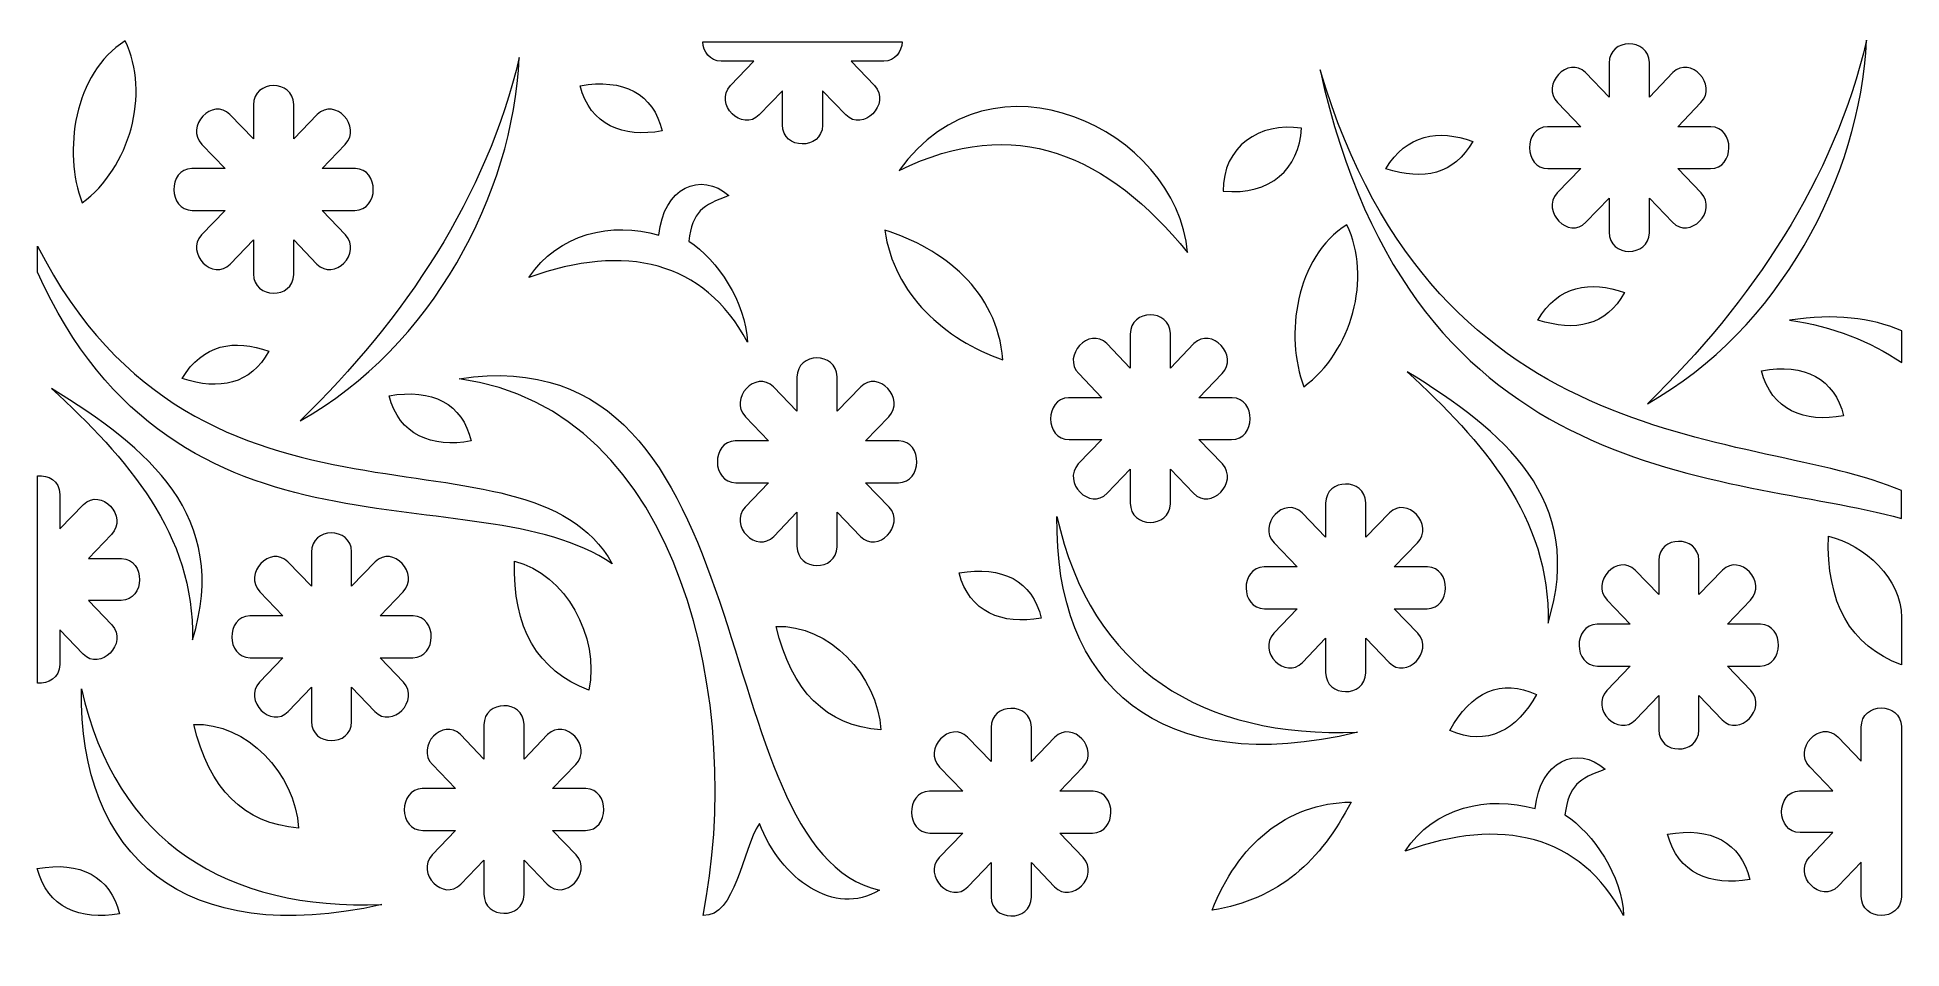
# Model space of a CAD drawing. Header units: centimetres. Extents: x -28.3 to 28.3, y -14.3 to 13.4.
import ezdxf

# ---------------------------------------------------------------- set-up
doc = ezdxf.new("R2010")
doc.units = ezdxf.units.CM
doc.header["$MEASUREMENT"] = 0
doc.layers.add('layer 1', color=7, linetype='Continuous')

msp = doc.modelspace()

# ---------------------------------------------------------------- linework, layer by layer
at = {"layer": 'layer 1', "color": 230, "lineweight": 9}
for points, knots in [([(-25.63672, 13.27963), (-24.86085, 11.66662), (-25.49954, 9.41946), (-26.94156, 8.3611), (-26.94156, 8.3611), (-27.5295, 9.90284), (-27.19649, 12.30099), (-25.63672, 13.27963)], [0, 0, 0, 0, 0.33333333, 0.33333333, 0.33333333, 0.33333333, 1, 1, 1, 1]), ([(-8.0984, 13.25038), (-8.0793, 12.95026), (-7.89199, 12.66522), (-7.53895, 12.66522), (-7.53895, 12.66522), (-7.53895, 12.66522), (-6.54516, 12.66522), (-6.54516, 12.66522), (-6.54516, 12.66522), (-6.54516, 12.66522), (-7.25836, 11.92293), (-7.25836, 11.92293), (-7.25836, 11.92293), (-7.76536, 11.36584), (-6.90734, 10.4911), (-6.38453, 11.03524), (-6.38453, 11.03524), (-6.38453, 11.03524), (-5.68182, 11.76663), (-5.68182, 11.76663), (-5.68182, 11.76663), (-5.68182, 11.76663), (-5.68182, 10.73228), (-5.68182, 10.73228), (-5.68182, 10.73228), (-5.68182, 9.96277), (-4.48084, 9.94978), (-4.46088, 10.71685), (-4.46088, 10.71685), (-4.46088, 10.71685), (-4.46088, 11.76665), (-4.46088, 11.76665), (-4.46088, 11.76665), (-4.46088, 11.76665), (-3.75817, 11.03524), (-3.75817, 11.03524), (-3.75817, 11.03524), (-3.23536, 10.4911), (-2.37732, 11.36583), (-2.88433, 11.92291), (-2.88433, 11.92291), (-2.88433, 11.92291), (-3.59752, 12.66522), (-3.59752, 12.66522), (-3.59752, 12.66522), (-3.59752, 12.66522), (-2.60375, 12.66522), (-2.60375, 12.66522), (-2.60375, 12.66522), (-2.25071, 12.66522), (-2.06339, 12.95026), (-2.0443, 13.25038), (-2.0443, 13.25038), (-2.0443, 13.25038), (-2.0443, 13.25038), (-8.0984, 13.25038)], [0, 0, 0, 0, 0.06666667, 0.06666667, 0.06666667, 0.06666667, 0.13333333, 0.13333333, 0.13333333, 0.13333333, 0.2, 0.2, 0.2, 0.2, 0.26666667, 0.26666667, 0.26666667, 0.26666667, 0.33333333, 0.33333333, 0.33333333, 0.33333333, 0.4, 0.4, 0.4, 0.4, 0.46666667, 0.46666667, 0.46666667, 0.46666667, 0.53333333, 0.53333333, 0.53333333, 0.53333333, 0.6, 0.6, 0.6, 0.6, 0.66666667, 0.66666667, 0.66666667, 0.66666667, 0.73333333, 0.73333333, 0.73333333, 0.73333333, 0.8, 0.8, 0.8, 0.8, 0.86666667, 0.86666667, 0.86666667, 0.86666667, 1, 1, 1, 1]), ([(-2.14031, 9.34012), (0.6626, 13.28276), (6.2942, 10.59283), (6.62011, 6.85017), (6.62011, 6.85017), (4.21135, 9.80924), (1.397, 11.07972), (-2.14031, 9.34012)], [0, 0, 0, 0, 0.33333333, 0.33333333, 0.33333333, 0.33333333, 1, 1, 1, 1]), ([(18.55678, 9.40218), (18.55678, 9.40218), (17.56299, 9.40218), (17.56299, 9.40218), (17.56299, 9.40218), (16.82365, 9.40218), (16.81119, 10.6522), (17.54817, 10.67297), (17.54817, 10.67297), (17.54817, 10.67297), (18.55677, 10.67297), (18.55677, 10.67297), (18.55677, 10.67297), (18.55677, 10.67297), (17.85407, 11.40436), (17.85407, 11.40436), (17.85407, 11.40436), (17.33127, 11.9485), (18.1717, 12.84156), (18.70693, 12.31386), (18.70693, 12.31386), (18.70693, 12.31386), (19.42012, 11.57156), (19.42012, 11.57156), (19.42012, 11.57156), (19.42012, 11.57156), (19.42012, 12.6059), (19.42012, 12.6059), (19.42012, 12.6059), (19.42012, 13.37542), (20.62111, 13.38839), (20.64107, 12.62133), (20.64107, 12.62133), (20.64107, 12.62133), (20.64107, 11.57154), (20.64107, 11.57154), (20.64107, 11.57154), (20.64107, 11.57154), (21.35426, 12.31386), (21.35426, 12.31386), (21.35426, 12.31386), (21.88949, 12.84158), (22.72992, 11.9485), (22.20712, 11.40437), (22.20712, 11.40437), (22.20712, 11.40437), (21.50442, 10.67297), (21.50442, 10.67297), (21.50442, 10.67297), (21.50442, 10.67297), (22.51302, 10.67297), (22.51302, 10.67297), (22.51302, 10.67297), (23.25001, 10.6522), (23.23753, 9.40218), (22.49819, 9.40218), (22.49819, 9.40218), (22.49819, 9.40218), (21.50442, 9.40218), (21.50442, 9.40218), (21.50442, 9.40218), (21.50442, 9.40218), (22.21761, 8.65987), (22.21761, 8.65987), (22.21761, 8.65987), (22.72462, 8.10279), (21.86658, 7.22806), (21.34378, 7.7722), (21.34378, 7.7722), (21.34378, 7.7722), (20.64107, 8.5036), (20.64107, 8.5036), (20.64107, 8.5036), (20.64107, 8.5036), (20.64107, 7.45381), (20.64107, 7.45381), (20.64107, 7.45381), (20.62111, 6.68674), (19.42012, 6.69971), (19.42012, 7.46924), (19.42012, 7.46924), (19.42012, 7.46924), (19.42012, 8.50359), (19.42012, 8.50359), (19.42012, 8.50359), (19.42012, 8.50359), (18.71741, 7.7722), (18.71741, 7.7722), (18.71741, 7.7722), (18.19461, 7.22806), (17.33658, 8.10281), (17.84358, 8.65988), (17.84358, 8.65988), (17.84358, 8.65988), (18.55678, 9.40218), (18.55678, 9.40218)], [0, 0, 0, 0, 0.04, 0.04, 0.04, 0.04, 0.08, 0.08, 0.08, 0.08, 0.12, 0.12, 0.12, 0.12, 0.16, 0.16, 0.16, 0.16, 0.2, 0.2, 0.2, 0.2, 0.24, 0.24, 0.24, 0.24, 0.28, 0.28, 0.28, 0.28, 0.32, 0.32, 0.32, 0.32, 0.36, 0.36, 0.36, 0.36, 0.4, 0.4, 0.4, 0.4, 0.44, 0.44, 0.44, 0.44, 0.48, 0.48, 0.48, 0.48, 0.52, 0.52, 0.52, 0.52, 0.56, 0.56, 0.56, 0.56, 0.6, 0.6, 0.6, 0.6, 0.64, 0.64, 0.64, 0.64, 0.68, 0.68, 0.68, 0.68, 0.72, 0.72, 0.72, 0.72, 0.76, 0.76, 0.76, 0.76, 0.8, 0.8, 0.8, 0.8, 0.84, 0.84, 0.84, 0.84, 0.88, 0.88, 0.88, 0.88, 0.92, 0.92, 0.92, 0.92, 1, 1, 1, 1]), ([(27.237, 13.29637), (27.04504, 9.13161), (24.58402, 4.51434), (20.58249, 2.25875), (20.58249, 2.25875), (23.77244, 5.36904), (26.24139, 9.06049), (27.237, 13.29637)], [0, 0, 0, 0, 0.33333333, 0.33333333, 0.33333333, 0.33333333, 1, 1, 1, 1]), ([(-13.66895, 12.77402), (-13.86091, 8.60926), (-16.32192, 3.99199), (-20.32345, 1.73641), (-20.32345, 1.73641), (-17.1335, 4.84669), (-14.66455, 8.53814), (-13.66895, 12.77402)], [0, 0, 0, 0, 0.33333333, 0.33333333, 0.33333333, 0.33333333, 1, 1, 1, 1]), ([(-22.60317, 8.13218), (-22.60317, 8.13218), (-23.59695, 8.13218), (-23.59695, 8.13218), (-23.59695, 8.13218), (-24.33629, 8.13218), (-24.34876, 9.3822), (-23.61178, 9.40297), (-23.61178, 9.40297), (-23.61178, 9.40297), (-22.60318, 9.40297), (-22.60318, 9.40297), (-22.60318, 9.40297), (-22.60318, 9.40297), (-23.30588, 10.13436), (-23.30588, 10.13436), (-23.30588, 10.13436), (-23.82868, 10.6785), (-22.98824, 11.57156), (-22.45301, 11.04386), (-22.45301, 11.04386), (-22.45301, 11.04386), (-21.73982, 10.30156), (-21.73982, 10.30156), (-21.73982, 10.30156), (-21.73982, 10.30156), (-21.73983, 11.3359), (-21.73983, 11.3359), (-21.73983, 11.3359), (-21.73983, 12.10542), (-20.53883, 12.11839), (-20.51888, 11.35133), (-20.51888, 11.35133), (-20.51888, 11.35133), (-20.51888, 10.30154), (-20.51888, 10.30154), (-20.51888, 10.30154), (-20.51888, 10.30154), (-19.80568, 11.04386), (-19.80568, 11.04386), (-19.80568, 11.04386), (-19.27046, 11.57158), (-18.43003, 10.6785), (-18.95283, 10.13437), (-18.95283, 10.13437), (-18.95283, 10.13437), (-19.65553, 9.40297), (-19.65553, 9.40297), (-19.65553, 9.40297), (-19.65553, 9.40297), (-18.64692, 9.40297), (-18.64692, 9.40297), (-18.64692, 9.40297), (-17.90994, 9.3822), (-17.92241, 8.13218), (-18.66175, 8.13218), (-18.66175, 8.13218), (-18.66175, 8.13218), (-19.65553, 8.13218), (-19.65553, 8.13218), (-19.65553, 8.13218), (-19.65553, 8.13218), (-18.94234, 7.38987), (-18.94234, 7.38987), (-18.94234, 7.38987), (-18.43532, 6.83279), (-19.29337, 5.95806), (-19.81617, 6.5022), (-19.81617, 6.5022), (-19.81617, 6.5022), (-20.51888, 7.2336), (-20.51888, 7.2336), (-20.51888, 7.2336), (-20.51888, 7.2336), (-20.51888, 6.18381), (-20.51888, 6.18381), (-20.51888, 6.18381), (-20.53883, 5.41674), (-21.73983, 5.42971), (-21.73983, 6.19924), (-21.73983, 6.19924), (-21.73983, 6.19924), (-21.73983, 7.23359), (-21.73983, 7.23359), (-21.73983, 7.23359), (-21.73983, 7.23359), (-22.44254, 6.5022), (-22.44254, 6.5022), (-22.44254, 6.5022), (-22.96534, 5.95806), (-23.82337, 6.83281), (-23.31637, 7.38988), (-23.31637, 7.38988), (-23.31637, 7.38988), (-22.60317, 8.13218), (-22.60317, 8.13218)], [0, 0, 0, 0, 0.04, 0.04, 0.04, 0.04, 0.08, 0.08, 0.08, 0.08, 0.12, 0.12, 0.12, 0.12, 0.16, 0.16, 0.16, 0.16, 0.2, 0.2, 0.2, 0.2, 0.24, 0.24, 0.24, 0.24, 0.28, 0.28, 0.28, 0.28, 0.32, 0.32, 0.32, 0.32, 0.36, 0.36, 0.36, 0.36, 0.4, 0.4, 0.4, 0.4, 0.44, 0.44, 0.44, 0.44, 0.48, 0.48, 0.48, 0.48, 0.52, 0.52, 0.52, 0.52, 0.56, 0.56, 0.56, 0.56, 0.6, 0.6, 0.6, 0.6, 0.64, 0.64, 0.64, 0.64, 0.68, 0.68, 0.68, 0.68, 0.72, 0.72, 0.72, 0.72, 0.76, 0.76, 0.76, 0.76, 0.8, 0.8, 0.8, 0.8, 0.84, 0.84, 0.84, 0.84, 0.88, 0.88, 0.88, 0.88, 0.92, 0.92, 0.92, 0.92, 1, 1, 1, 1]), ([(-11.8218, 11.9144), (-11.51964, 10.72398), (-10.51752, 10.32737), (-9.32968, 10.54407), (-9.32968, 10.54407), (-9.59367, 11.67283), (-10.51941, 12.15203), (-11.8218, 11.9144)], [0, 0, 0, 0, 0.33333333, 0.33333333, 0.33333333, 0.33333333, 1, 1, 1, 1]), ([(28.29674, -1.2217), (23.01551, 0.22125), (13.46337, -0.45185), (10.64549, 12.39586), (10.64549, 12.39586), (14.21235, 0.38379), (23.86561, 1.52328), (28.30044, -0.37927), (28.30044, -0.37927), (28.30044, -0.37927), (28.29674, -1.2217), (28.29674, -1.2217)], [0, 0, 0, 0, 0.25, 0.25, 0.25, 0.25, 0.5, 0.5, 0.5, 0.5, 1, 1, 1, 1]), ([(7.70243, 8.7154), (7.68675, 10.06942), (8.8074, 10.82798), (10.077, 10.62408), (10.077, 10.62408), (10.01447, 9.3882), (9.14454, 8.58069), (7.70243, 8.7154)], [0, 0, 0, 0, 0.33333333, 0.33333333, 0.33333333, 0.33333333, 1, 1, 1, 1]), ([(12.64553, 9.39547), (13.78191, 9.02826), (14.71842, 9.21583), (15.27871, 10.22746), (15.27871, 10.22746), (14.23664, 10.60317), (13.26044, 10.439), (12.64553, 9.39547)], [0, 0, 0, 0, 0.33333333, 0.33333333, 0.33333333, 0.33333333, 1, 1, 1, 1]), ([(-8.52633, 7.19713), (-8.40612, 8.09944), (-8.11601, 8.28335), (-7.30369, 8.57846), (-7.30369, 8.57846), (-8.16009, 9.33124), (-9.29177, 8.8246), (-9.43108, 7.38324), (-9.43108, 7.38324), (-10.86036, 7.79291), (-12.49874, 7.43413), (-13.37452, 6.09145), (-13.37452, 6.09145), (-10.45905, 7.15229), (-8.04873, 6.59475), (-6.74454, 4.13383), (-6.74454, 4.13383), (-6.7949, 5.35135), (-7.6476, 6.61608), (-8.52633, 7.19713)], [0, 0, 0, 0, 0.16666667, 0.16666667, 0.16666667, 0.16666667, 0.33333333, 0.33333333, 0.33333333, 0.33333333, 0.5, 0.5, 0.5, 0.5, 0.66666667, 0.66666667, 0.66666667, 0.66666667, 1, 1, 1, 1]), ([(-2.57544, 7.53306), (-0.80119, 6.97371), (0.84567, 5.69529), (1.01093, 3.59659), (1.01093, 3.59659), (-0.74468, 4.19866), (-2.29271, 5.58431), (-2.57544, 7.53306)], [0, 0, 0, 0, 0.33333333, 0.33333333, 0.33333333, 0.33333333, 1, 1, 1, 1]), ([(11.45794, 7.69558), (12.23382, 6.08258), (11.59512, 3.83541), (10.1531, 2.77706), (10.1531, 2.77706), (9.56516, 4.3188), (9.89817, 6.71695), (11.45794, 7.69558)], [0, 0, 0, 0, 0.33333333, 0.33333333, 0.33333333, 0.33333333, 1, 1, 1, 1]), ([(-28.29634, 6.25622), (-24.06538, -3.17091), (-15.02788, 0.21489), (-10.84728, -2.59972), (-10.84728, -2.59972), (-13.45095, 2.02166), (-23.31572, -2.721), (-28.29633, 7.0414), (-28.29633, 7.0414), (-28.29633, 7.0414), (-28.29634, 6.25622), (-28.29634, 6.25622)], [0, 0, 0, 0, 0.25, 0.25, 0.25, 0.25, 0.5, 0.5, 0.5, 0.5, 1, 1, 1, 1]), ([(17.25534, 4.80203), (18.39172, 4.43482), (19.32823, 4.62239), (19.88852, 5.63402), (19.88852, 5.63402), (18.84645, 6.00973), (17.87025, 5.84556), (17.25534, 4.80203)], [0, 0, 0, 0, 0.33333333, 0.33333333, 0.33333333, 0.33333333, 1, 1, 1, 1]), ([(4.0175, 1.17182), (4.0175, 1.17182), (3.02372, 1.17182), (3.02372, 1.17182), (3.02372, 1.17182), (2.28438, 1.17182), (2.27192, 2.42184), (3.0089, 2.44261), (3.0089, 2.44261), (3.0089, 2.44261), (4.0175, 2.44261), (4.0175, 2.44261), (4.0175, 2.44261), (4.0175, 2.44261), (3.31479, 3.174), (3.31479, 3.174), (3.31479, 3.174), (2.792, 3.71814), (3.63243, 4.6112), (4.16766, 4.0835), (4.16766, 4.0835), (4.16766, 4.0835), (4.88085, 3.3412), (4.88085, 3.3412), (4.88085, 3.3412), (4.88085, 3.3412), (4.88084, 4.37554), (4.88084, 4.37554), (4.88084, 4.37554), (4.88084, 5.14506), (6.08184, 5.15803), (6.1018, 4.39097), (6.1018, 4.39097), (6.1018, 4.39097), (6.1018, 3.34118), (6.1018, 3.34118), (6.1018, 3.34118), (6.1018, 3.34118), (6.81499, 4.08351), (6.81499, 4.08351), (6.81499, 4.08351), (7.35022, 4.61122), (8.19065, 3.71815), (7.66785, 3.17401), (7.66785, 3.17401), (7.66785, 3.17401), (6.96515, 2.44261), (6.96515, 2.44261), (6.96515, 2.44261), (6.96515, 2.44261), (7.97375, 2.44261), (7.97375, 2.44261), (7.97375, 2.44261), (8.71073, 2.42184), (8.69826, 1.17182), (7.95892, 1.17182), (7.95892, 1.17182), (7.95892, 1.17182), (6.96515, 1.17182), (6.96515, 1.17182), (6.96515, 1.17182), (6.96515, 1.17182), (7.67834, 0.42951), (7.67834, 0.42951), (7.67834, 0.42951), (8.18535, -0.12757), (7.32731, -1.0023), (6.80451, -0.45816), (6.80451, -0.45816), (6.80451, -0.45816), (6.1018, 0.27324), (6.1018, 0.27324), (6.1018, 0.27324), (6.1018, 0.27324), (6.1018, -0.77655), (6.1018, -0.77655), (6.1018, -0.77655), (6.08184, -1.54362), (4.88084, -1.53064), (4.88084, -0.76112), (4.88084, -0.76112), (4.88084, -0.76112), (4.88084, 0.27323), (4.88084, 0.27323), (4.88084, 0.27323), (4.88084, 0.27323), (4.17814, -0.45816), (4.17814, -0.45816), (4.17814, -0.45816), (3.65534, -1.0023), (2.7973, -0.12755), (3.30431, 0.42952), (3.30431, 0.42952), (3.30431, 0.42952), (4.0175, 1.17182), (4.0175, 1.17182)], [0, 0, 0, 0, 0.04, 0.04, 0.04, 0.04, 0.08, 0.08, 0.08, 0.08, 0.12, 0.12, 0.12, 0.12, 0.16, 0.16, 0.16, 0.16, 0.2, 0.2, 0.2, 0.2, 0.24, 0.24, 0.24, 0.24, 0.28, 0.28, 0.28, 0.28, 0.32, 0.32, 0.32, 0.32, 0.36, 0.36, 0.36, 0.36, 0.4, 0.4, 0.4, 0.4, 0.44, 0.44, 0.44, 0.44, 0.48, 0.48, 0.48, 0.48, 0.52, 0.52, 0.52, 0.52, 0.56, 0.56, 0.56, 0.56, 0.6, 0.6, 0.6, 0.6, 0.64, 0.64, 0.64, 0.64, 0.68, 0.68, 0.68, 0.68, 0.72, 0.72, 0.72, 0.72, 0.76, 0.76, 0.76, 0.76, 0.8, 0.8, 0.8, 0.8, 0.84, 0.84, 0.84, 0.84, 0.88, 0.88, 0.88, 0.88, 0.92, 0.92, 0.92, 0.92, 1, 1, 1, 1]), ([(28.30253, 3.50677), (27.34073, 4.16178), (26.22363, 4.60531), (24.90035, 4.79565), (24.90035, 4.79565), (26.26625, 5.00448), (27.37269, 4.86877), (28.30365, 4.47742), (28.30365, 4.47742), (28.30365, 4.47742), (28.30253, 3.50677), (28.30253, 3.50677)], [0, 0, 0, 0, 0.25, 0.25, 0.25, 0.25, 0.5, 0.5, 0.5, 0.5, 1, 1, 1, 1]), ([(-23.90461, 3.02403), (-22.76822, 2.65682), (-21.83171, 2.84439), (-21.27143, 3.85602), (-21.27143, 3.85602), (-22.3135, 4.23173), (-23.2897, 4.06756), (-23.90461, 3.02403)], [0, 0, 0, 0, 0.33333333, 0.33333333, 0.33333333, 0.33333333, 1, 1, 1, 1]), ([(-15.4976, 3.01766), (-8.69708, 2.09852), (-6.82623, -6.98805), (-8.09017, -13.2855), (-8.09017, -13.2855), (-7.08902, -13.31608), (-6.92308, -11.30899), (-6.37449, -10.48924), (-6.37449, -10.48924), (-5.74512, -12.16604), (-4.08625, -13.3508), (-2.73581, -12.51515), (-2.73581, -12.51515), (-8.17357, -11.27102), (-6.00029, 4.46975), (-15.4976, 3.01766)], [0, 0, 0, 0, 0.2, 0.2, 0.2, 0.2, 0.4, 0.4, 0.4, 0.4, 0.6, 0.6, 0.6, 0.6, 1, 1, 1, 1]), ([(-6.10141, -0.13842), (-6.10141, -0.13842), (-7.0952, -0.13842), (-7.0952, -0.13842), (-7.0952, -0.13842), (-7.83454, -0.13842), (-7.847, 1.1116), (-7.11002, 1.13237), (-7.11002, 1.13237), (-7.11002, 1.13237), (-6.10142, 1.13237), (-6.10142, 1.13237), (-6.10142, 1.13237), (-6.10142, 1.13237), (-6.80412, 1.86376), (-6.80412, 1.86376), (-6.80412, 1.86376), (-7.32692, 2.4079), (-6.48649, 3.30096), (-5.95126, 2.77326), (-5.95126, 2.77326), (-5.95126, 2.77326), (-5.23807, 2.03096), (-5.23807, 2.03096), (-5.23807, 2.03096), (-5.23807, 2.03096), (-5.23807, 3.0653), (-5.23807, 3.0653), (-5.23807, 3.0653), (-5.23807, 3.83482), (-4.03708, 3.84779), (-4.01712, 3.08073), (-4.01712, 3.08073), (-4.01712, 3.08073), (-4.01712, 2.03094), (-4.01712, 2.03094), (-4.01712, 2.03094), (-4.01712, 2.03094), (-3.30393, 2.77327), (-3.30393, 2.77327), (-3.30393, 2.77327), (-2.7687, 3.30098), (-1.92827, 2.40791), (-2.45107, 1.86377), (-2.45107, 1.86377), (-2.45107, 1.86377), (-3.15377, 1.13237), (-3.15377, 1.13237), (-3.15377, 1.13237), (-3.15377, 1.13237), (-2.14517, 1.13237), (-2.14517, 1.13237), (-2.14517, 1.13237), (-1.40818, 1.1116), (-1.42066, -0.13842), (-2.16, -0.13842), (-2.16, -0.13842), (-2.16, -0.13842), (-3.15377, -0.13842), (-3.15377, -0.13842), (-3.15377, -0.13842), (-3.15377, -0.13842), (-2.44058, -0.88073), (-2.44058, -0.88073), (-2.44058, -0.88073), (-1.93357, -1.43781), (-2.79161, -2.31254), (-3.31441, -1.7684), (-3.31441, -1.7684), (-3.31441, -1.7684), (-4.01712, -1.037), (-4.01712, -1.037), (-4.01712, -1.037), (-4.01712, -1.037), (-4.01712, -2.08679), (-4.01712, -2.08679), (-4.01712, -2.08679), (-4.03708, -2.85386), (-5.23807, -2.84088), (-5.23807, -2.07136), (-5.23807, -2.07136), (-5.23807, -2.07136), (-5.23807, -1.03701), (-5.23807, -1.03701), (-5.23807, -1.03701), (-5.23807, -1.03701), (-5.94078, -1.7684), (-5.94078, -1.7684), (-5.94078, -1.7684), (-6.46358, -2.31254), (-7.32161, -1.43779), (-6.81461, -0.88072), (-6.81461, -0.88072), (-6.81461, -0.88072), (-6.10141, -0.13842), (-6.10141, -0.13842)], [0, 0, 0, 0, 0.04, 0.04, 0.04, 0.04, 0.08, 0.08, 0.08, 0.08, 0.12, 0.12, 0.12, 0.12, 0.16, 0.16, 0.16, 0.16, 0.2, 0.2, 0.2, 0.2, 0.24, 0.24, 0.24, 0.24, 0.28, 0.28, 0.28, 0.28, 0.32, 0.32, 0.32, 0.32, 0.36, 0.36, 0.36, 0.36, 0.4, 0.4, 0.4, 0.4, 0.44, 0.44, 0.44, 0.44, 0.48, 0.48, 0.48, 0.48, 0.52, 0.52, 0.52, 0.52, 0.56, 0.56, 0.56, 0.56, 0.6, 0.6, 0.6, 0.6, 0.64, 0.64, 0.64, 0.64, 0.68, 0.68, 0.68, 0.68, 0.72, 0.72, 0.72, 0.72, 0.76, 0.76, 0.76, 0.76, 0.8, 0.8, 0.8, 0.8, 0.84, 0.84, 0.84, 0.84, 0.88, 0.88, 0.88, 0.88, 0.92, 0.92, 0.92, 0.92, 1, 1, 1, 1]), ([(24.04575, 3.26059), (24.34791, 2.07017), (25.35003, 1.67356), (26.53787, 1.89026), (26.53787, 1.89026), (26.27388, 3.01902), (25.34814, 3.49822), (24.04575, 3.26059)], [0, 0, 0, 0, 0.33333333, 0.33333333, 0.33333333, 0.33333333, 1, 1, 1, 1]), ([(13.28715, 3.2327), (16.22421, 1.42439), (18.73603, -0.64575), (17.56607, -4.40202), (17.56607, -4.40202), (17.6401, -1.18787), (15.58048, 1.11248), (13.28715, 3.2327)], [0, 0, 0, 0, 0.33333333, 0.33333333, 0.33333333, 0.33333333, 1, 1, 1, 1]), ([(-27.8728, 2.7247), (-24.93574, 0.91639), (-22.42391, -1.15375), (-23.59388, -4.91002), (-23.59388, -4.91002), (-23.51985, -1.69587), (-25.57946, 0.60448), (-27.8728, 2.7247)], [0, 0, 0, 0, 0.33333333, 0.33333333, 0.33333333, 0.33333333, 1, 1, 1, 1]), ([(-17.6222, 2.49859), (-17.32004, 1.30817), (-16.31791, 0.91156), (-15.13008, 1.12826), (-15.13008, 1.12826), (-15.39407, 2.25702), (-16.31981, 2.73622), (-17.6222, 2.49859)], [0, 0, 0, 0, 0.33333333, 0.33333333, 0.33333333, 0.33333333, 1, 1, 1, 1]), ([(-28.29629, -6.22658), (-27.97465, -6.2585), (-27.62685, -6.07135), (-27.61619, -5.66153), (-27.61619, -5.66153), (-27.61619, -5.66153), (-27.61619, -4.61173), (-27.61619, -4.61173), (-27.61619, -4.61173), (-27.61619, -4.61173), (-26.91347, -5.34314), (-26.91347, -5.34314), (-26.91347, -5.34314), (-26.39068, -5.88727), (-25.53263, -5.01255), (-26.03965, -4.45546), (-26.03965, -4.45546), (-26.03965, -4.45546), (-26.75285, -3.71316), (-26.75285, -3.71316), (-26.75285, -3.71316), (-26.75285, -3.71316), (-25.75907, -3.71316), (-25.75907, -3.71316), (-25.75907, -3.71316), (-25.01972, -3.71316), (-25.00726, -2.46314), (-25.74423, -2.44236), (-25.74423, -2.44236), (-25.74423, -2.44236), (-26.75285, -2.44237), (-26.75285, -2.44237), (-26.75285, -2.44237), (-26.75285, -2.44237), (-26.05014, -1.71097), (-26.05014, -1.71097), (-26.05014, -1.71097), (-25.52734, -1.16683), (-26.36776, -0.27375), (-26.90301, -0.80147), (-26.90301, -0.80147), (-26.90301, -0.80147), (-27.61619, -1.54379), (-27.61619, -1.54379), (-27.61619, -1.54379), (-27.61619, -1.54379), (-27.61619, -0.49401), (-27.61619, -0.49401), (-27.61619, -0.49401), (-27.62684, -0.08419), (-27.97465, 0.10297), (-28.29629, 0.07105), (-28.29629, 0.07105), (-28.29629, 0.07105), (-28.29629, -6.22658), (-28.29629, -6.22658)], [0, 0, 0, 0, 0.06666667, 0.06666667, 0.06666667, 0.06666667, 0.13333333, 0.13333333, 0.13333333, 0.13333333, 0.2, 0.2, 0.2, 0.2, 0.26666667, 0.26666667, 0.26666667, 0.26666667, 0.33333333, 0.33333333, 0.33333333, 0.33333333, 0.4, 0.4, 0.4, 0.4, 0.46666667, 0.46666667, 0.46666667, 0.46666667, 0.53333333, 0.53333333, 0.53333333, 0.53333333, 0.6, 0.6, 0.6, 0.6, 0.66666667, 0.66666667, 0.66666667, 0.66666667, 0.73333333, 0.73333333, 0.73333333, 0.73333333, 0.8, 0.8, 0.8, 0.8, 0.86666667, 0.86666667, 0.86666667, 0.86666667, 1, 1, 1, 1]), ([(9.95041, -3.96716), (9.95041, -3.96716), (8.95663, -3.96716), (8.95663, -3.96716), (8.95663, -3.96716), (8.21729, -3.96716), (8.20482, -2.71714), (8.94181, -2.69636), (8.94181, -2.69636), (8.94181, -2.69636), (9.95041, -2.69636), (9.95041, -2.69636), (9.95041, -2.69636), (9.95041, -2.69636), (9.2477, -1.96497), (9.2477, -1.96497), (9.2477, -1.96497), (8.72491, -1.42084), (9.56534, -0.52778), (10.10057, -1.05548), (10.10057, -1.05548), (10.10057, -1.05548), (10.81376, -1.79778), (10.81376, -1.79778), (10.81376, -1.79778), (10.81376, -1.79778), (10.81375, -0.76344), (10.81375, -0.76344), (10.81375, -0.76344), (10.81375, 0.00608), (12.01475, 0.01906), (12.03471, -0.74801), (12.03471, -0.74801), (12.03471, -0.74801), (12.03471, -1.79779), (12.03471, -1.79779), (12.03471, -1.79779), (12.03471, -1.79779), (12.7479, -1.05547), (12.7479, -1.05547), (12.7479, -1.05547), (13.28313, -0.52776), (14.12355, -1.42083), (13.60076, -1.96497), (13.60076, -1.96497), (13.60076, -1.96497), (12.89805, -2.69637), (12.89805, -2.69637), (12.89805, -2.69637), (12.89805, -2.69637), (13.90666, -2.69636), (13.90666, -2.69636), (13.90666, -2.69636), (14.64364, -2.71714), (14.63117, -3.96716), (13.89183, -3.96716), (13.89183, -3.96716), (13.89183, -3.96716), (12.89805, -3.96716), (12.89805, -3.96716), (12.89805, -3.96716), (12.89805, -3.96716), (13.61125, -4.70947), (13.61125, -4.70947), (13.61125, -4.70947), (14.11826, -5.26654), (13.26021, -6.14128), (12.73742, -5.59714), (12.73742, -5.59714), (12.73742, -5.59714), (12.03471, -4.86574), (12.03471, -4.86574), (12.03471, -4.86574), (12.03471, -4.86574), (12.03471, -5.91553), (12.03471, -5.91553), (12.03471, -5.91553), (12.01475, -6.68259), (10.81375, -6.66962), (10.81375, -5.9001), (10.81375, -5.9001), (10.81375, -5.9001), (10.81375, -4.86575), (10.81375, -4.86575), (10.81375, -4.86575), (10.81375, -4.86575), (10.11104, -5.59713), (10.11104, -5.59713), (10.11104, -5.59713), (9.58825, -6.14127), (8.73021, -5.26653), (9.23722, -4.70945), (9.23722, -4.70945), (9.23722, -4.70945), (9.95041, -3.96716), (9.95041, -3.96716)], [0, 0, 0, 0, 0.04, 0.04, 0.04, 0.04, 0.08, 0.08, 0.08, 0.08, 0.12, 0.12, 0.12, 0.12, 0.16, 0.16, 0.16, 0.16, 0.2, 0.2, 0.2, 0.2, 0.24, 0.24, 0.24, 0.24, 0.28, 0.28, 0.28, 0.28, 0.32, 0.32, 0.32, 0.32, 0.36, 0.36, 0.36, 0.36, 0.4, 0.4, 0.4, 0.4, 0.44, 0.44, 0.44, 0.44, 0.48, 0.48, 0.48, 0.48, 0.52, 0.52, 0.52, 0.52, 0.56, 0.56, 0.56, 0.56, 0.6, 0.6, 0.6, 0.6, 0.64, 0.64, 0.64, 0.64, 0.68, 0.68, 0.68, 0.68, 0.72, 0.72, 0.72, 0.72, 0.76, 0.76, 0.76, 0.76, 0.8, 0.8, 0.8, 0.8, 0.84, 0.84, 0.84, 0.84, 0.88, 0.88, 0.88, 0.88, 0.92, 0.92, 0.92, 0.92, 1, 1, 1, 1]), ([(-20.84428, -5.45411), (-20.84428, -5.45411), (-21.83806, -5.45411), (-21.83806, -5.45411), (-21.83806, -5.45411), (-22.5774, -5.45411), (-22.58986, -4.20409), (-21.85288, -4.18332), (-21.85288, -4.18332), (-21.85288, -4.18332), (-20.84428, -4.18332), (-20.84428, -4.18332), (-20.84428, -4.18332), (-20.84428, -4.18332), (-21.54699, -3.45193), (-21.54699, -3.45193), (-21.54699, -3.45193), (-22.06978, -2.90779), (-21.22935, -2.01473), (-20.69412, -2.54243), (-20.69412, -2.54243), (-20.69412, -2.54243), (-19.98093, -3.28473), (-19.98093, -3.28473), (-19.98093, -3.28473), (-19.98093, -3.28473), (-19.98094, -2.25039), (-19.98094, -2.25039), (-19.98094, -2.25039), (-19.98094, -1.48087), (-18.77994, -1.4679), (-18.75998, -2.23496), (-18.75998, -2.23496), (-18.75998, -2.23496), (-18.75998, -3.28475), (-18.75998, -3.28475), (-18.75998, -3.28475), (-18.75998, -3.28475), (-18.04679, -2.54242), (-18.04679, -2.54242), (-18.04679, -2.54242), (-17.51156, -2.01471), (-16.67113, -2.90778), (-17.19393, -3.45192), (-17.19393, -3.45192), (-17.19393, -3.45192), (-17.89663, -4.18332), (-17.89663, -4.18332), (-17.89663, -4.18332), (-17.89663, -4.18332), (-16.88803, -4.18332), (-16.88803, -4.18332), (-16.88803, -4.18332), (-16.15105, -4.20409), (-16.16352, -5.45411), (-16.90286, -5.45411), (-16.90286, -5.45411), (-16.90286, -5.45411), (-17.89663, -5.45411), (-17.89663, -5.45411), (-17.89663, -5.45411), (-17.89663, -5.45411), (-17.18344, -6.19642), (-17.18344, -6.19642), (-17.18344, -6.19642), (-16.67643, -6.75349), (-17.53447, -7.62823), (-18.05727, -7.08409), (-18.05727, -7.08409), (-18.05727, -7.08409), (-18.75998, -6.35269), (-18.75998, -6.35269), (-18.75998, -6.35269), (-18.75998, -6.35269), (-18.75998, -7.40248), (-18.75998, -7.40248), (-18.75998, -7.40248), (-18.77994, -8.16955), (-19.98094, -8.15657), (-19.98094, -7.38705), (-19.98094, -7.38705), (-19.98094, -7.38705), (-19.98094, -6.3527), (-19.98094, -6.3527), (-19.98094, -6.3527), (-19.98094, -6.3527), (-20.68364, -7.08409), (-20.68364, -7.08409), (-20.68364, -7.08409), (-21.20644, -7.62822), (-22.06448, -6.75348), (-21.55747, -6.19641), (-21.55747, -6.19641), (-21.55747, -6.19641), (-20.84428, -5.45411), (-20.84428, -5.45411)], [0, 0, 0, 0, 0.04, 0.04, 0.04, 0.04, 0.08, 0.08, 0.08, 0.08, 0.12, 0.12, 0.12, 0.12, 0.16, 0.16, 0.16, 0.16, 0.2, 0.2, 0.2, 0.2, 0.24, 0.24, 0.24, 0.24, 0.28, 0.28, 0.28, 0.28, 0.32, 0.32, 0.32, 0.32, 0.36, 0.36, 0.36, 0.36, 0.4, 0.4, 0.4, 0.4, 0.44, 0.44, 0.44, 0.44, 0.48, 0.48, 0.48, 0.48, 0.52, 0.52, 0.52, 0.52, 0.56, 0.56, 0.56, 0.56, 0.6, 0.6, 0.6, 0.6, 0.64, 0.64, 0.64, 0.64, 0.68, 0.68, 0.68, 0.68, 0.72, 0.72, 0.72, 0.72, 0.76, 0.76, 0.76, 0.76, 0.8, 0.8, 0.8, 0.8, 0.84, 0.84, 0.84, 0.84, 0.88, 0.88, 0.88, 0.88, 0.92, 0.92, 0.92, 0.92, 1, 1, 1, 1]), ([(2.65516, -1.16156), (2.56889, -6.28479), (5.78245, -9.15637), (11.77859, -7.72054), (11.77859, -7.72054), (7.08605, -7.89121), (3.69756, -5.84424), (2.65516, -1.16156)], [0, 0, 0, 0, 0.33333333, 0.33333333, 0.33333333, 0.33333333, 1, 1, 1, 1]), ([(20.06167, -5.70811), (20.06167, -5.70811), (19.06789, -5.70811), (19.06789, -5.70811), (19.06789, -5.70811), (18.32855, -5.70811), (18.31608, -4.45809), (19.05306, -4.43732), (19.05306, -4.43732), (19.05306, -4.43732), (20.06166, -4.43732), (20.06166, -4.43732), (20.06166, -4.43732), (20.06166, -4.43732), (19.35896, -3.70593), (19.35896, -3.70593), (19.35896, -3.70593), (18.83616, -3.16179), (19.6766, -2.26873), (20.21183, -2.79643), (20.21183, -2.79643), (20.21183, -2.79643), (20.92502, -3.53873), (20.92502, -3.53873), (20.92502, -3.53873), (20.92502, -3.53873), (20.92501, -2.50439), (20.92501, -2.50439), (20.92501, -2.50439), (20.92501, -1.73487), (22.12601, -1.7219), (22.14597, -2.48896), (22.14597, -2.48896), (22.14597, -2.48896), (22.14597, -3.53875), (22.14597, -3.53875), (22.14597, -3.53875), (22.14597, -3.53875), (22.85916, -2.79642), (22.85916, -2.79642), (22.85916, -2.79642), (23.39438, -2.26871), (24.23481, -3.16178), (23.71202, -3.70592), (23.71202, -3.70592), (23.71202, -3.70592), (23.00931, -4.43732), (23.00931, -4.43732), (23.00931, -4.43732), (23.00931, -4.43732), (24.01792, -4.43732), (24.01792, -4.43732), (24.01792, -4.43732), (24.7549, -4.45809), (24.74243, -5.70811), (24.00309, -5.70811), (24.00309, -5.70811), (24.00309, -5.70811), (23.00931, -5.70811), (23.00931, -5.70811), (23.00931, -5.70811), (23.00931, -5.70811), (23.7225, -6.45042), (23.7225, -6.45042), (23.7225, -6.45042), (24.22952, -7.00749), (23.37147, -7.88223), (22.84868, -7.33809), (22.84868, -7.33809), (22.84868, -7.33809), (22.14597, -6.60669), (22.14597, -6.60669), (22.14597, -6.60669), (22.14597, -6.60669), (22.14597, -7.65648), (22.14597, -7.65648), (22.14597, -7.65648), (22.12601, -8.42355), (20.92501, -8.41057), (20.92501, -7.64105), (20.92501, -7.64105), (20.92501, -7.64105), (20.92501, -6.6067), (20.92501, -6.6067), (20.92501, -6.6067), (20.92501, -6.6067), (20.2223, -7.33809), (20.2223, -7.33809), (20.2223, -7.33809), (19.6995, -7.88222), (18.84147, -7.00748), (19.34847, -6.45041), (19.34847, -6.45041), (19.34847, -6.45041), (20.06167, -5.70811), (20.06167, -5.70811)], [0, 0, 0, 0, 0.04, 0.04, 0.04, 0.04, 0.08, 0.08, 0.08, 0.08, 0.12, 0.12, 0.12, 0.12, 0.16, 0.16, 0.16, 0.16, 0.2, 0.2, 0.2, 0.2, 0.24, 0.24, 0.24, 0.24, 0.28, 0.28, 0.28, 0.28, 0.32, 0.32, 0.32, 0.32, 0.36, 0.36, 0.36, 0.36, 0.4, 0.4, 0.4, 0.4, 0.44, 0.44, 0.44, 0.44, 0.48, 0.48, 0.48, 0.48, 0.52, 0.52, 0.52, 0.52, 0.56, 0.56, 0.56, 0.56, 0.6, 0.6, 0.6, 0.6, 0.64, 0.64, 0.64, 0.64, 0.68, 0.68, 0.68, 0.68, 0.72, 0.72, 0.72, 0.72, 0.76, 0.76, 0.76, 0.76, 0.8, 0.8, 0.8, 0.8, 0.84, 0.84, 0.84, 0.84, 0.88, 0.88, 0.88, 0.88, 0.92, 0.92, 0.92, 0.92, 1, 1, 1, 1]), ([(26.07689, -1.75923), (26.01421, -3.78209), (26.73027, -5.08716), (28.29765, -5.67447), (28.29765, -5.67447), (28.29765, -5.67447), (28.29795, -4.23689), (28.29795, -4.23689), (28.29795, -4.23689), (28.2982, -3.03948), (27.18004, -2.03755), (26.07689, -1.75923)], [0, 0, 0, 0, 0.25, 0.25, 0.25, 0.25, 0.5, 0.5, 0.5, 0.5, 1, 1, 1, 1]), ([(-13.81306, -2.52123), (-13.87574, -4.54409), (-13.12343, -5.84916), (-11.55605, -6.43647), (-11.55605, -6.43647), (-11.2269, -4.80511), (-12.26136, -2.91273), (-13.81306, -2.52123)], [0, 0, 0, 0, 0.33333333, 0.33333333, 0.33333333, 0.33333333, 1, 1, 1, 1]), ([(-0.31464, -2.88052), (-0.01248, -4.07094), (0.98964, -4.46755), (2.17748, -4.25085), (2.17748, -4.25085), (1.91349, -3.12209), (0.98775, -2.64289), (-0.31464, -2.88052)], [0, 0, 0, 0, 0.33333333, 0.33333333, 0.33333333, 0.33333333, 1, 1, 1, 1]), ([(-5.87056, -4.50227), (-5.41276, -6.46929), (-4.35336, -7.51834), (-2.69227, -7.64942), (-2.69227, -7.64942), (-2.79295, -5.98577), (-4.27475, -4.44897), (-5.87056, -4.50227)], [0, 0, 0, 0, 0.33333333, 0.33333333, 0.33333333, 0.33333333, 1, 1, 1, 1]), ([(14.58765, -7.66637), (15.70699, -8.17184), (16.64164, -7.6352), (17.21233, -6.57114), (17.21233, -6.57114), (16.16501, -6.07424), (15.21336, -6.49968), (14.58765, -7.66637)], [0, 0, 0, 0, 0.33333333, 0.33333333, 0.33333333, 0.33333333, 1, 1, 1, 1]), ([(-26.96228, -6.39448), (-27.04848, -11.5007), (-23.835, -14.29243), (-17.83885, -12.95347), (-17.83885, -12.95347), (-22.53139, -13.12413), (-25.91988, -11.07716), (-26.96228, -6.39448)], [0, 0, 0, 0, 0.33333333, 0.33333333, 0.33333333, 0.33333333, 1, 1, 1, 1]), ([(-15.60531, -10.70077), (-15.60531, -10.70077), (-16.59909, -10.70077), (-16.59909, -10.70077), (-16.59909, -10.70077), (-17.33843, -10.70077), (-17.3509, -9.45075), (-16.61392, -9.42998), (-16.61392, -9.42998), (-16.61392, -9.42998), (-15.60532, -9.42998), (-15.60532, -9.42998), (-15.60532, -9.42998), (-15.60532, -9.42998), (-16.30802, -8.69859), (-16.30802, -8.69859), (-16.30802, -8.69859), (-16.83082, -8.15445), (-15.99038, -7.26139), (-15.45515, -7.78909), (-15.45515, -7.78909), (-15.45515, -7.78909), (-14.74196, -8.53139), (-14.74196, -8.53139), (-14.74196, -8.53139), (-14.74196, -8.53139), (-14.74197, -7.49705), (-14.74197, -7.49705), (-14.74197, -7.49705), (-14.74197, -6.72753), (-13.54097, -6.71456), (-13.52102, -7.48162), (-13.52102, -7.48162), (-13.52102, -7.48162), (-13.52102, -8.53141), (-13.52102, -8.53141), (-13.52102, -8.53141), (-13.52102, -8.53141), (-12.80782, -7.78909), (-12.80782, -7.78909), (-12.80782, -7.78909), (-12.2726, -7.26137), (-11.43217, -8.15445), (-11.95496, -8.69858), (-11.95496, -8.69858), (-11.95496, -8.69858), (-12.65767, -9.42998), (-12.65767, -9.42998), (-12.65767, -9.42998), (-12.65767, -9.42998), (-11.64906, -9.42998), (-11.64906, -9.42998), (-11.64906, -9.42998), (-10.91208, -9.45075), (-10.92455, -10.70077), (-11.66389, -10.70077), (-11.66389, -10.70077), (-11.66389, -10.70077), (-12.65767, -10.70077), (-12.65767, -10.70077), (-12.65767, -10.70077), (-12.65767, -10.70077), (-11.94448, -11.44308), (-11.94448, -11.44308), (-11.94448, -11.44308), (-11.43746, -12.00016), (-12.29551, -12.87489), (-12.81831, -12.33075), (-12.81831, -12.33075), (-12.81831, -12.33075), (-13.52102, -11.59935), (-13.52102, -11.59935), (-13.52102, -11.59935), (-13.52102, -11.59935), (-13.52102, -12.64914), (-13.52102, -12.64914), (-13.52102, -12.64914), (-13.54097, -13.41621), (-14.74197, -13.40324), (-14.74197, -12.63371), (-14.74197, -12.63371), (-14.74197, -12.63371), (-14.74197, -11.59936), (-14.74197, -11.59936), (-14.74197, -11.59936), (-14.74197, -11.59936), (-15.44468, -12.33075), (-15.44468, -12.33075), (-15.44468, -12.33075), (-15.96748, -12.87489), (-16.82551, -12.00014), (-16.31851, -11.44307), (-16.31851, -11.44307), (-16.31851, -11.44307), (-15.60531, -10.70077), (-15.60531, -10.70077)], [0, 0, 0, 0, 0.04, 0.04, 0.04, 0.04, 0.08, 0.08, 0.08, 0.08, 0.12, 0.12, 0.12, 0.12, 0.16, 0.16, 0.16, 0.16, 0.2, 0.2, 0.2, 0.2, 0.24, 0.24, 0.24, 0.24, 0.28, 0.28, 0.28, 0.28, 0.32, 0.32, 0.32, 0.32, 0.36, 0.36, 0.36, 0.36, 0.4, 0.4, 0.4, 0.4, 0.44, 0.44, 0.44, 0.44, 0.48, 0.48, 0.48, 0.48, 0.52, 0.52, 0.52, 0.52, 0.56, 0.56, 0.56, 0.56, 0.6, 0.6, 0.6, 0.6, 0.64, 0.64, 0.64, 0.64, 0.68, 0.68, 0.68, 0.68, 0.72, 0.72, 0.72, 0.72, 0.76, 0.76, 0.76, 0.76, 0.8, 0.8, 0.8, 0.8, 0.84, 0.84, 0.84, 0.84, 0.88, 0.88, 0.88, 0.88, 0.92, 0.92, 0.92, 0.92, 1, 1, 1, 1]), ([(28.29748, -11.66577), (28.29748, -11.66577), (28.29748, -8.59782), (28.29748, -8.59782), (28.29748, -8.59782), (28.29748, -8.59782), (28.29748, -7.54804), (28.29748, -7.54804), (28.29748, -7.54804), (28.2775, -6.78098), (27.07652, -6.79395), (27.07652, -7.56347), (27.07652, -7.56347), (27.07652, -7.56347), (27.07652, -8.59781), (27.07652, -8.59781), (27.07652, -8.59781), (27.07652, -8.59781), (26.36334, -7.85551), (26.36334, -7.85551), (26.36334, -7.85551), (25.8281, -7.32781), (24.98767, -8.22086), (25.51047, -8.76502), (25.51047, -8.76502), (25.51047, -8.76502), (26.21317, -9.49639), (26.21317, -9.49639), (26.21317, -9.49639), (26.21317, -9.49639), (25.20457, -9.49639), (25.20457, -9.49639), (25.20457, -9.49639), (24.46759, -9.51717), (24.48005, -10.76719), (25.2194, -10.76719), (25.2194, -10.76719), (25.2194, -10.76719), (26.21318, -10.76719), (26.21318, -10.76719), (26.21318, -10.76719), (26.21318, -10.76719), (25.49998, -11.50949), (25.49998, -11.50949), (25.49998, -11.50949), (24.99298, -12.06656), (25.85101, -12.9413), (26.3738, -12.39717), (26.3738, -12.39717), (26.3738, -12.39717), (27.07652, -11.66578), (27.07652, -11.66578), (27.07652, -11.66578), (27.07652, -11.66578), (27.07652, -12.70013), (27.07652, -12.70013), (27.07652, -12.70013), (27.07652, -13.46964), (28.2775, -13.48263), (28.29748, -12.71556), (28.29748, -12.71556), (28.29748, -12.71556), (28.29748, -11.66577), (28.29748, -11.66577)], [0, 0, 0, 0, 0.05882353, 0.05882353, 0.05882353, 0.05882353, 0.11764706, 0.11764706, 0.11764706, 0.11764706, 0.17647059, 0.17647059, 0.17647059, 0.17647059, 0.23529412, 0.23529412, 0.23529412, 0.23529412, 0.29411765, 0.29411765, 0.29411765, 0.29411765, 0.35294118, 0.35294118, 0.35294118, 0.35294118, 0.41176471, 0.41176471, 0.41176471, 0.41176471, 0.47058824, 0.47058824, 0.47058824, 0.47058824, 0.52941176, 0.52941176, 0.52941176, 0.52941176, 0.58823529, 0.58823529, 0.58823529, 0.58823529, 0.64705882, 0.64705882, 0.64705882, 0.64705882, 0.70588235, 0.70588235, 0.70588235, 0.70588235, 0.76470588, 0.76470588, 0.76470588, 0.76470588, 0.82352941, 0.82352941, 0.82352941, 0.82352941, 0.88235294, 0.88235294, 0.88235294, 0.88235294, 1, 1, 1, 1]), ([(-0.20648, -10.7795), (-0.20648, -10.7795), (-1.20026, -10.7795), (-1.20026, -10.7795), (-1.20026, -10.7795), (-1.9396, -10.7795), (-1.95207, -9.52948), (-1.21509, -9.5087), (-1.21509, -9.5087), (-1.21509, -9.5087), (-0.20649, -9.5087), (-0.20649, -9.5087), (-0.20649, -9.5087), (-0.20649, -9.5087), (-0.90919, -8.77732), (-0.90919, -8.77732), (-0.90919, -8.77732), (-1.43199, -8.23318), (-0.59155, -7.34012), (-0.05633, -7.86782), (-0.05633, -7.86782), (-0.05633, -7.86782), (0.65686, -8.61012), (0.65686, -8.61012), (0.65686, -8.61012), (0.65686, -8.61012), (0.65686, -7.57578), (0.65686, -7.57578), (0.65686, -7.57578), (0.65686, -6.80626), (1.85785, -6.79328), (1.87781, -7.56035), (1.87781, -7.56035), (1.87781, -7.56035), (1.87781, -8.61013), (1.87781, -8.61013), (1.87781, -8.61013), (1.87781, -8.61013), (2.591, -7.86781), (2.591, -7.86781), (2.591, -7.86781), (3.12623, -7.3401), (3.96666, -8.23317), (3.44386, -8.77731), (3.44386, -8.77731), (3.44386, -8.77731), (2.74116, -9.50871), (2.74116, -9.50871), (2.74116, -9.50871), (2.74116, -9.50871), (3.74977, -9.5087), (3.74977, -9.5087), (3.74977, -9.5087), (4.48675, -9.52948), (4.47428, -10.7795), (3.73494, -10.7795), (3.73494, -10.7795), (3.73494, -10.7795), (2.74116, -10.7795), (2.74116, -10.7795), (2.74116, -10.7795), (2.74116, -10.7795), (3.45435, -11.52181), (3.45435, -11.52181), (3.45435, -11.52181), (3.96137, -12.07888), (3.10332, -12.95362), (2.58052, -12.40948), (2.58052, -12.40948), (2.58052, -12.40948), (1.87781, -11.67808), (1.87781, -11.67808), (1.87781, -11.67808), (1.87781, -11.67808), (1.87781, -12.72787), (1.87781, -12.72787), (1.87781, -12.72787), (1.85785, -13.49494), (0.65686, -13.48196), (0.65686, -12.71244), (0.65686, -12.71244), (0.65686, -12.71244), (0.65686, -11.67809), (0.65686, -11.67809), (0.65686, -11.67809), (0.65686, -11.67809), (-0.04585, -12.40948), (-0.04585, -12.40948), (-0.04585, -12.40948), (-0.56865, -12.95361), (-1.42668, -12.07887), (-0.91968, -11.5218), (-0.91968, -11.5218), (-0.91968, -11.5218), (-0.20648, -10.7795), (-0.20648, -10.7795)], [0, 0, 0, 0, 0.04, 0.04, 0.04, 0.04, 0.08, 0.08, 0.08, 0.08, 0.12, 0.12, 0.12, 0.12, 0.16, 0.16, 0.16, 0.16, 0.2, 0.2, 0.2, 0.2, 0.24, 0.24, 0.24, 0.24, 0.28, 0.28, 0.28, 0.28, 0.32, 0.32, 0.32, 0.32, 0.36, 0.36, 0.36, 0.36, 0.4, 0.4, 0.4, 0.4, 0.44, 0.44, 0.44, 0.44, 0.48, 0.48, 0.48, 0.48, 0.52, 0.52, 0.52, 0.52, 0.56, 0.56, 0.56, 0.56, 0.6, 0.6, 0.6, 0.6, 0.64, 0.64, 0.64, 0.64, 0.68, 0.68, 0.68, 0.68, 0.72, 0.72, 0.72, 0.72, 0.76, 0.76, 0.76, 0.76, 0.8, 0.8, 0.8, 0.8, 0.84, 0.84, 0.84, 0.84, 0.88, 0.88, 0.88, 0.88, 0.92, 0.92, 0.92, 0.92, 1, 1, 1, 1]), ([(-23.5498, -7.47951), (-23.092, -9.44653), (-22.0326, -10.49557), (-20.37151, -10.62666), (-20.37151, -10.62666), (-20.47219, -8.96301), (-21.95399, -7.42621), (-23.5498, -7.47951)], [0, 0, 0, 0, 0.33333333, 0.33333333, 0.33333333, 0.33333333, 1, 1, 1, 1]), ([(18.07946, -10.22295), (18.19968, -9.32064), (18.48978, -9.13673), (19.30211, -8.84163), (19.30211, -8.84163), (18.4457, -8.08884), (17.31402, -8.59548), (17.17472, -10.03684), (17.17472, -10.03684), (15.74543, -9.62718), (14.10706, -9.98595), (13.23127, -11.32863), (13.23127, -11.32863), (16.14675, -10.26779), (18.55706, -10.82533), (19.86125, -13.28625), (19.86125, -13.28625), (19.81089, -12.06873), (18.9582, -10.80401), (18.07946, -10.22295)], [0, 0, 0, 0, 0.16666667, 0.16666667, 0.16666667, 0.16666667, 0.33333333, 0.33333333, 0.33333333, 0.33333333, 0.5, 0.5, 0.5, 0.5, 0.66666667, 0.66666667, 0.66666667, 0.66666667, 1, 1, 1, 1]), ([(11.5832, -9.83847), (9.61715, -9.86282), (8.12906, -11.15143), (7.36916, -13.12047), (7.36916, -13.12047), (9.39779, -12.80308), (10.67468, -11.61014), (11.5832, -9.83847)], [0, 0, 0, 0, 0.33333333, 0.33333333, 0.33333333, 0.33333333, 1, 1, 1, 1]), ([(21.1972, -10.81608), (21.49936, -12.0065), (22.50148, -12.40311), (23.68932, -12.18641), (23.68932, -12.18641), (23.42533, -11.05765), (22.49959, -10.57845), (21.1972, -10.81608)], [0, 0, 0, 0, 0.33333333, 0.33333333, 0.33333333, 0.33333333, 1, 1, 1, 1]), ([(-28.30364, -11.85872), (-28.00148, -13.04914), (-26.99936, -13.44575), (-25.81152, -13.22905), (-25.81152, -13.22905), (-26.07551, -12.10029), (-27.00125, -11.62109), (-28.30364, -11.85872)], [0, 0, 0, 0, 0.33333333, 0.33333333, 0.33333333, 0.33333333, 1, 1, 1, 1])]:
    msp.add_open_spline(points, degree=3, knots=knots, dxfattribs=at)

doc.saveas('drawing.dxf')
